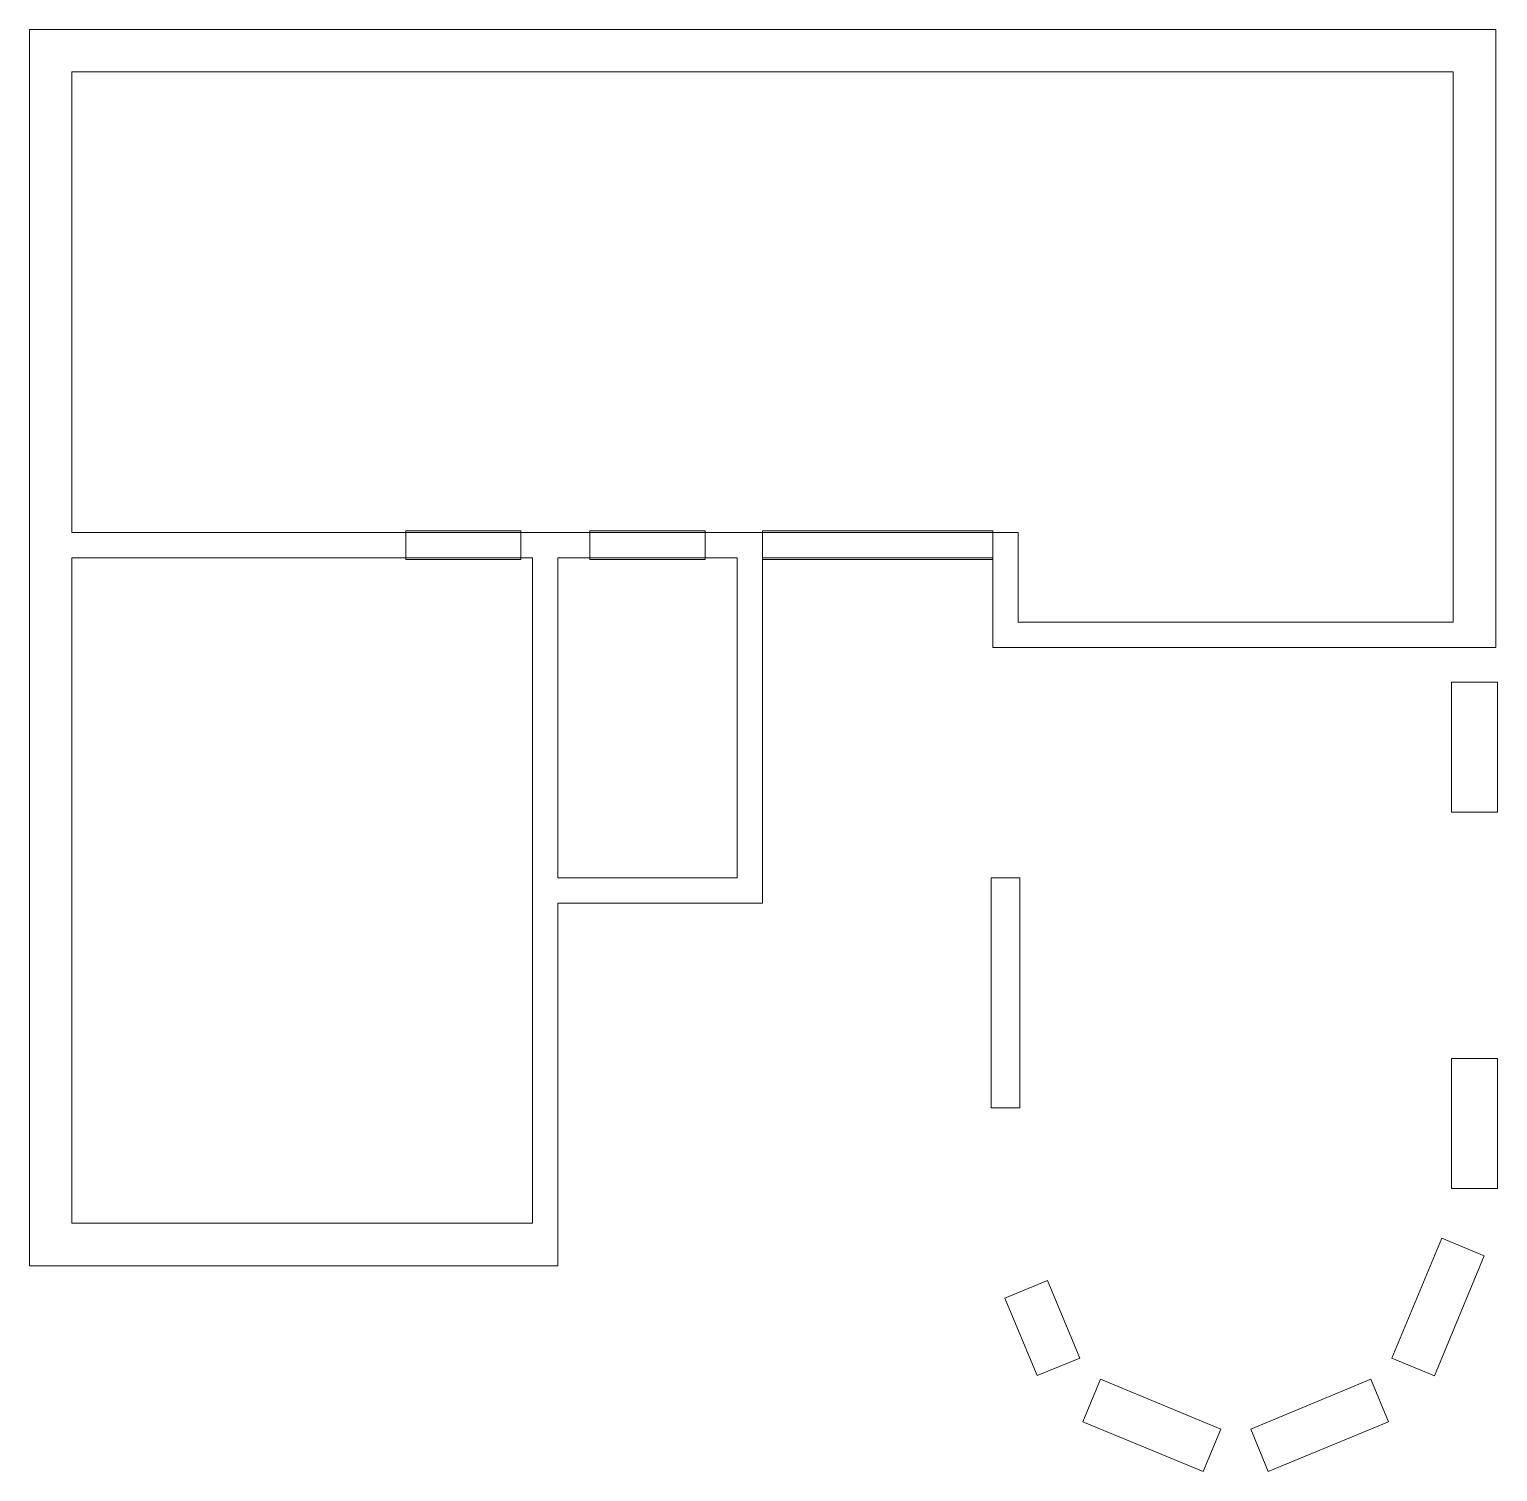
# Model space of a CAD drawing. Header units: millimetres. Extents: x -370 to 12385, y -12159 to 370.
import ezdxf

# ---------------------------------------------------------------- set-up
doc = ezdxf.new("R2010")
doc.units = ezdxf.units.MM
doc.header["$MEASUREMENT"] = 0
for name, color, linetype, lineweight, true_color in [('lev0Doors', 223, 'Continuous', 0, 0xdd52b2), ('lev0Floor', 40, 'Continuous', 0, 0xf8d63a), ('lev0Wall', 152, 'Continuous', 0, 0x2d7bd3), ('lev1Doors', 223, 'Continuous', 0, 0xdd52b2), ('lev3Wind', 223, 'Continuous', 0, 0xdd52b2)]:
    doc.layers.add(name, color=color, linetype=linetype, lineweight=lineweight, true_color=true_color)

msp = doc.modelspace()

# ---------------------------------------------------------------- linework, layer by layer
at = {"layer": 'lev0Doors'}
for p, q in [((3900, -3985), (2900, -3985)), ((2900, -3985), (2900, -4235)), ((5500, -3985), (4500, -3985)), ((4500, -3985), (4500, -4235)), ((6000, -3985), (6000, -4235)), ((8000, -4235), (8000, -3985)), ((6000, -4235), (8000, -4235))]:
    msp.add_line(p, q, dxfattribs=at)
for points in [[(3900, -3985), (3900, -4235)], [(5500, -3985), (5500, -4235)], [(6000, -3985), (8000, -3985)], [(2900, -4235), (3900, -4235)], [(4500, -4235), (5500, -4235)]]:
    msp.add_lwpolyline(points, dxfattribs=at)
at = {"layer": 'lev0Floor'}
for points in [[(-370, 370), (12370, 370)], [(-370, -10370), (-370, 370)], [(12370, 370), (12370, -5000)], [(8000, -4220), (6000, -4220)], [(6000, -4220), (6000, -7220)], [(8000, -5000), (8000, -4220)], [(12370, -5000), (8000, -5000)], [(6000, -7220), (4220, -7220)], [(4220, -7220), (4220, -10370)], [(4220, -10370), (-370, -10370)]]:
    msp.add_lwpolyline(points, dxfattribs=at)
at = {"layer": 'lev0Wall'}
for p, q in [((-370, 370), (-370, -10370)), ((-370, 370), (12370, 370)), ((12000, 0), (12000, -4780)), ((0, 0), (0, -4000)), ((8220, -4000), (0, -4000)), ((8220, -4780), (8220, -4000)), ((0, -4220), (0, -10000)), ((4000, -10000), (4000, -4220)), ((4220, -4220), (5780, -4220)), ((4220, -7000), (4220, -4220)), ((5780, -4220), (5780, -7000)), ((6000, -4220), (8000, -4220)), ((6000, -4220), (6000, -7220)), ((12000, -4780), (8220, -4780)), ((5780, -7000), (4220, -7000)), ((6000, -7220), (4220, -7220)), ((0, -10000), (4000, -10000))]:
    msp.add_line(p, q, dxfattribs=at)
for points in [[(12370, 370), (12370, -5000)], [(0, 0), (12000, 0)], [(0, -4220), (4000, -4220)], [(8000, -4220), (8000, -5000)], [(8000, -5000), (12370, -5000)], [(4220, -7220), (4220, -10370)], [(-370, -10370), (4220, -10370)]]:
    msp.add_lwpolyline(points, dxfattribs=at)
at = {"layer": 'lev1Doors'}
for points in [[(8235, -9000), (7985, -9000), (7985, -7000), (8235, -7000)], [(8235, -7000), (8235, -9000)]]:
    msp.add_lwpolyline(points, dxfattribs=at)
at = {"layer": 'lev3Wind'}
for p, q in [((11985, -6430), (11985, -5300)), ((11985, -5300), (12385, -5300)), ((12385, -5300), (12385, -6430)), ((11985, -9700), (11985, -8570)), ((11985, -8570), (12385, -8570)), ((12385, -8570), (12385, -9700))]:
    msp.add_line(p, q, dxfattribs=at)
for points in [[(11985, -6430), (12385, -6430)], [(11985, -9700), (12385, -9700)], [(11899, -10130), (11467, -11174)], [(12269, -10283), (11899, -10130)], [(12269, -10283), (11837, -11327)], [(8105, -10653), (8474, -10500)], [(8474, -10500), (8756, -11172)], [(8105, -10653), (8386, -11325)], [(8386, -11325), (8756, -11172)], [(11837, -11327), (11467, -11174)], [(8783, -11727), (8936, -11357)], [(8936, -11357), (9980, -11789)], [(10240, -11789), (11284, -11357)], [(11437, -11727), (11284, -11357)], [(8783, -11727), (9827, -12159)], [(11437, -11727), (10393, -12159)], [(9827, -12159), (9980, -11789)], [(10393, -12159), (10240, -11789)]]:
    msp.add_lwpolyline(points, dxfattribs=at)

doc.saveas('drawing.dxf')
